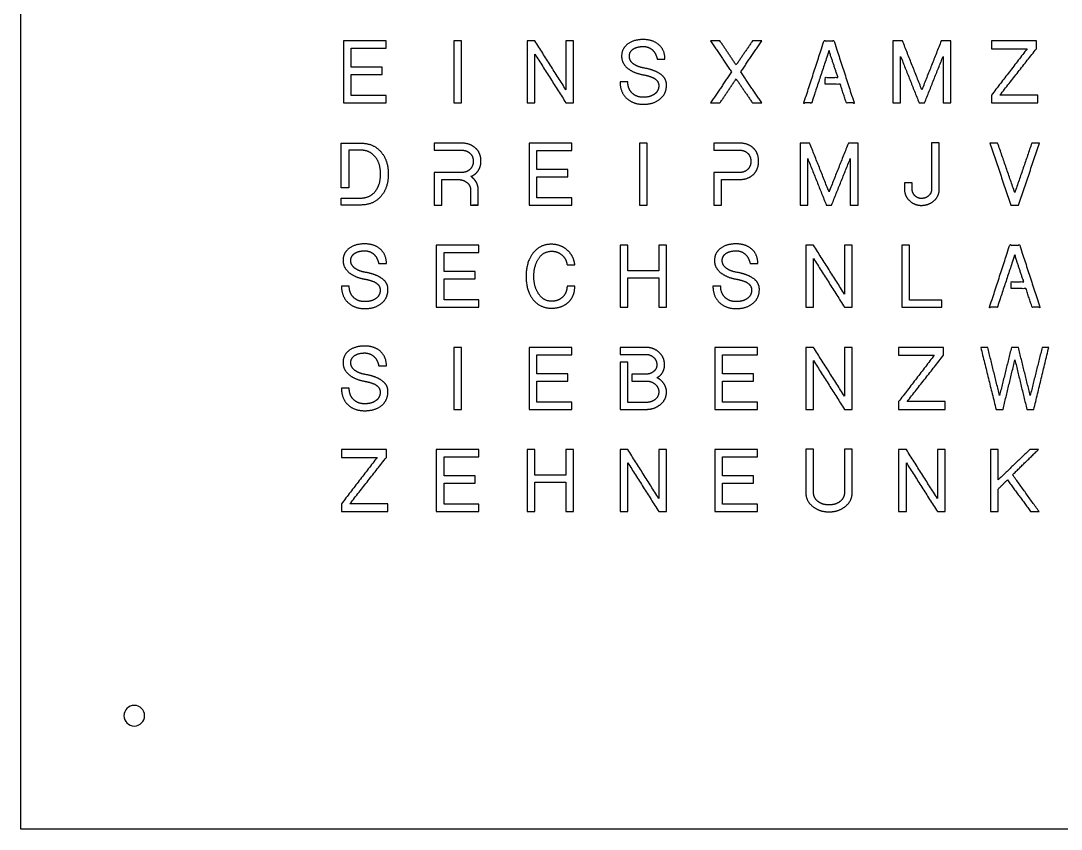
# Model space of a CAD drawing. Header units: millimetres. Extents: x -301 to 283, y -403 to 67.
# Drawn here: x -300.6 to 1.9, y -403 to -168 of the extents above; entities that cross this region are included whole.
import ezdxf

# ---------------------------------------------------------------- set-up
doc = ezdxf.new("R2010")
doc.units = ezdxf.units.MM
doc.layers.add('Kontur', color=12, linetype='Continuous', true_color=0xc80000)
doc.layers.add('text', color=5, linetype='Continuous', true_color=0x0000ff)

msp = doc.modelspace()

# ---------------------------------------------------------------- linework, layer by layer
at = {"layer": 'Kontur'}
msp.add_lwpolyline([(-300.59, 67.02), (169.41, 67.02), (169.41, -402.98), (-300.59, -402.98)], close=True, dxfattribs=at)
at = {"layer": 'text'}
for points in [[(-172.64, -203.53), (-180.4, -203.53), (-180.4, -205.57), (-178.15, -205.57), (-172.64, -205.57)], [(-172.64, -212.08), (-178.15, -212.08), (-180.4, -212.08), (-180.4, -221.53), (-178.15, -221.53), (-178.15, -214.12), (-173.53, -214.12)], [(-169.83, -217.03), (-169.83, -221.53), (-167.58, -221.53), (-167.58, -217.03)], [(-167.58, -221.53), (-169.26, -221.53)]]:
    msp.add_lwpolyline(points, dxfattribs=at)
at = {"layer": 'text', "extrusion": (0, 0, -1)}
msp.add_circle((267.59, -369.98), 3, dxfattribs=at)
at = {"layer": 'text'}
for points, degree in [([(-194.4, -173.83), (-206.77, -173.83)], 1), ([(-206.77, -173.83), (-206.77, -191.83)], 1), ([(-194.4, -175.96), (-194.4, -173.83)], 1), ([(-172.46, -173.83), (-174.71, -173.83)], 1), ([(-174.71, -173.83), (-174.71, -191.83)], 1), ([(-172.46, -191.83), (-172.46, -173.83)], 1), ([(-151.09, -173.83), (-153.34, -173.83)], 1), ([(-153.34, -173.83), (-153.34, -191.83)], 1), ([(-142.09, -188.01), (-151.09, -173.83)], 1), ([(-139.84, -173.83), (-142.09, -173.83)], 1), ([(-142.09, -173.83), (-142.09, -188.01)], 1), ([(-139.84, -191.83), (-139.84, -173.83)], 1), ([(-97.29, -173.83), (-100.02, -173.83)], 1), ([(-100.02, -173.83), (-93.95, -182.83)], 1), ([(-92.59, -180.81), (-97.29, -173.83)], 1), ([(-87.85, -173.83), (-92.59, -180.81)], 1), ([(-91.25, -182.83), (-85.16, -173.83)], 1), ([(-85.16, -173.83), (-87.85, -173.83)], 1), ([(-44.21, -173.83), (-47.02, -173.83)], 1), ([(-47.02, -173.83), (-47.02, -191.83)], 1), ([(-38.59, -188.01), (-44.21, -173.83)], 1), ([(-32.96, -173.83), (-38.59, -188.01)], 1), ([(-30.15, -173.83), (-32.96, -173.83)], 1), ([(-30.15, -191.83), (-30.15, -173.83)], 1), ([(-5.28, -173.83), (-18.34, -173.83)], 1), ([(-18.34, -173.83), (-18.34, -176.08)], 1), ([(-5.28, -176.08), (-5.28, -173.83)], 1), ([(-204.52, -181.46), (-204.52, -175.96)], 1), ([(-204.52, -175.96), (-194.4, -175.96)], 1), ([(-151.09, -191.83), (-151.09, -177.67)], 1), ([(-151.09, -177.67), (-142.09, -191.83)], 1), ([(-116.92, -176.45), (-115.83, -177.48), (-115.53, -179.17)], 2), ([(-44.77, -191.83), (-44.77, -178.33)], 1), ([(-44.77, -178.33), (-39.39, -191.83)], 1), ([(-37.82, -191.83), (-32.4, -178.33)], 1), ([(-32.4, -178.33), (-32.4, -191.83)], 1), ([(-18.34, -176.08), (-7.97, -176.08)], 1), ([(-7.97, -176.08), (-18.34, -189.58)], 1), ([(-15.88, -189.58), (-5.28, -176.08)], 1), ([(-195.52, -181.46), (-204.52, -181.46)], 1), ([(-195.52, -183.6), (-195.52, -181.46)], 1), ([(-115.53, -179.17), (-113.28, -179.17)], 1), ([(-204.52, -189.69), (-204.52, -183.6)], 1), ([(-204.52, -183.6), (-195.52, -183.6)], 1), ([(-93.95, -182.83), (-100.02, -191.83)], 1), ([(-85.16, -191.83), (-91.25, -182.83)], 1), ([(-124.09, -185.71), (-126.34, -185.71)], 1), ([(-122.84, -188.97), (-124.09, -187.76), (-124.09, -185.71)], 2), ([(-97.29, -191.83), (-92.59, -184.87)], 1), ([(-92.59, -184.87), (-87.85, -191.83)], 1), ([(-194.4, -189.69), (-204.52, -189.69)], 1), ([(-194.4, -191.83), (-194.4, -189.69)], 1), ([(-18.34, -189.58), (-18.34, -191.83)], 1), ([(-4.84, -189.58), (-15.88, -189.58)], 1), ([(-4.84, -191.83), (-4.84, -189.58)], 1), ([(-206.77, -191.83), (-194.4, -191.83)], 1), ([(-174.71, -191.83), (-172.46, -191.83)], 1), ([(-153.34, -191.83), (-151.09, -191.83)], 1), ([(-142.09, -191.83), (-139.84, -191.83)], 1), ([(-100.02, -191.83), (-97.29, -191.83)], 1), ([(-87.85, -191.83), (-85.16, -191.83)], 1), ([(-47.02, -191.83), (-44.77, -191.83)], 1), ([(-39.39, -191.83), (-37.82, -191.83)], 1), ([(-32.4, -191.83), (-30.15, -191.83)], 1), ([(-18.34, -191.83), (-4.84, -191.83)], 1), ([(-207.44, -216.53), (-207.44, -203.53)], 1), ([(-207.44, -203.53), (-201.82, -203.53)], 1), ([(-201.82, -205.57), (-205.19, -205.57)], 1), ([(-205.19, -205.57), (-205.19, -216.53)], 1), ([(-201.82, -203.53), (-198.14, -203.53), (-195.95, -205.98)], 2), ([(-168.38, -204.98), (-169.97, -203.53), (-172.64, -203.53)], 2), ([(-172.64, -205.57), (-171.01, -205.57), (-170, -206.46)], 2), ([(-166.78, -208.8), (-166.78, -206.4), (-168.38, -204.98)], 2), ([(-140.4, -203.53), (-152.77, -203.53)], 1), ([(-152.77, -203.53), (-152.77, -221.53)], 1), ([(-150.52, -211.16), (-150.52, -205.66)], 1), ([(-150.52, -205.66), (-140.4, -205.66)], 1), ([(-140.4, -205.66), (-140.4, -203.53)], 1), ([(-118.46, -203.53), (-120.71, -203.53)], 1), ([(-120.71, -203.53), (-120.71, -221.53)], 1), ([(-118.46, -221.53), (-118.46, -203.53)], 1), ([(-91.71, -203.53), (-99.11, -203.53)], 1), ([(-99.11, -203.53), (-99.11, -205.57)], 1), ([(-99.11, -205.57), (-96.86, -205.57)], 1), ([(-96.86, -205.57), (-91.71, -205.57)], 1), ([(-87.6, -204.98), (-89.14, -203.53), (-91.71, -203.53)], 2), ([(-91.71, -205.57), (-90.17, -205.57), (-89.23, -206.46)], 2), ([(-86.06, -208.8), (-86.06, -206.4), (-87.6, -204.98)], 2), ([(-71.21, -203.53), (-74.02, -203.53)], 1), ([(-74.02, -203.53), (-74.02, -221.53)], 1), ([(-65.59, -217.71), (-71.21, -203.53)], 1), ([(-59.96, -203.53), (-65.59, -217.71)], 1), ([(-57.15, -203.53), (-59.96, -203.53)], 1), ([(-57.15, -221.53), (-57.15, -203.53)], 1), ([(-33.52, -203.42), (-35.77, -203.42)], 1), ([(-35.77, -203.42), (-35.77, -216.92)], 1), ([(-33.52, -216.92), (-33.52, -203.42)], 1), ([(-18.8, -203.53), (-12.73, -221.53)], 1), ([(-16.55, -203.53), (-18.8, -203.53)], 1), ([(-11.57, -217.91), (-16.55, -203.53)], 1), ([(-6.63, -203.53), (-11.57, -217.91)], 1), ([(-10.48, -221.53), (-4.38, -203.53)], 1), ([(-4.38, -203.53), (-6.63, -203.53)], 1), ([(-170, -206.46), (-169.03, -207.35), (-169.03, -208.8)], 2), ([(-89.23, -206.46), (-88.31, -207.35), (-88.31, -208.8)], 2), ([(-71.77, -221.53), (-71.77, -208.03)], 1), ([(-71.77, -208.03), (-66.39, -221.53)], 1), ([(-64.82, -221.53), (-59.4, -208.03)], 1), ([(-59.4, -208.03), (-59.4, -221.53)], 1), ([(-170, -211.19), (-171.01, -212.08), (-172.64, -212.08)], 2), ([(-169.03, -208.8), (-169.03, -210.28), (-170, -211.19)], 2), ([(-169.71, -213.21), (-168.38, -212.7), (-167.55, -211.49)], 2), ([(-167.55, -211.49), (-166.78, -210.28), (-166.78, -208.8)], 2), ([(-141.52, -211.16), (-150.52, -211.16)], 1), ([(-141.52, -213.3), (-141.52, -211.16)], 1), ([(-89.23, -211.19), (-90.17, -212.08), (-91.71, -212.08)], 2), ([(-88.31, -208.8), (-88.31, -210.28), (-89.23, -211.19)], 2), ([(-173.53, -214.12), (-172.05, -214.12), (-170.98, -214.89)], 2), ([(-168.17, -214.86), (-168.73, -213.89), (-169.71, -213.21)], 2), ([(-150.52, -219.39), (-150.52, -213.3)], 1), ([(-150.52, -213.3), (-141.52, -213.3)], 1), ([(-96.86, -212.08), (-99.11, -212.08)], 1), ([(-99.11, -212.08), (-99.11, -221.53)], 1), ([(-91.71, -212.08), (-96.86, -212.08)], 1), ([(-96.86, -221.53), (-96.86, -214.12)], 1), ([(-96.86, -214.12), (-91.71, -214.12)], 1), ([(-205.19, -216.53), (-207.44, -216.53)], 1), ([(-201.82, -219.51), (-199.18, -219.51), (-197.58, -217.62)], 2), ([(-170.98, -214.89), (-169.83, -215.72), (-169.83, -217.03)], 2), ([(-167.58, -217.03), (-167.58, -215.9), (-168.17, -214.86)], 2), ([(-41.4, -215.12), (-43.65, -215.12)], 1), ([(-43.65, -215.12), (-43.65, -216.92)], 1), ([(-41.4, -216.92), (-41.4, -215.12)], 1), ([(-40.6, -218.82), (-41.4, -218.05), (-41.4, -216.92)], 2), ([(-207.44, -221.53), (-207.44, -219.51)], 1), ([(-207.44, -219.51), (-205.19, -219.51)], 1), ([(-205.19, -219.51), (-201.82, -219.51)], 1), ([(-195.95, -219.07), (-198.14, -221.53), (-201.82, -221.53)], 2), ([(-140.4, -219.39), (-150.52, -219.39)], 1), ([(-140.4, -221.53), (-140.4, -219.39)], 1), ([(-201.82, -221.53), (-207.44, -221.53)], 1), ([(-152.77, -221.53), (-140.4, -221.53)], 1), ([(-120.71, -221.53), (-118.46, -221.53)], 1), ([(-99.11, -221.53), (-96.86, -221.53)], 1), ([(-74.02, -221.53), (-71.77, -221.53)], 1), ([(-66.39, -221.53), (-64.82, -221.53)], 1), ([(-59.4, -221.53), (-57.15, -221.53)], 1), ([(-12.73, -221.53), (-10.48, -221.53)], 1), ([(-197.92, -235.85), (-196.83, -236.88), (-196.53, -238.57)], 2), ([(-167.4, -233.23), (-179.77, -233.23)], 1), ([(-179.77, -233.23), (-179.77, -251.23)], 1), ([(-177.52, -240.86), (-177.52, -235.36)], 1), ([(-177.52, -235.36), (-167.4, -235.36)], 1), ([(-167.4, -235.36), (-167.4, -233.23)], 1), ([(-124.09, -233.23), (-126.34, -233.23)], 1), ([(-126.34, -233.23), (-126.34, -251.23)], 1), ([(-124.09, -240.66), (-124.09, -233.23)], 1), ([(-112.84, -233.23), (-115.09, -233.23)], 1), ([(-115.09, -233.23), (-115.09, -240.66)], 1), ([(-112.84, -251.23), (-112.84, -233.23)], 1), ([(-89.92, -235.85), (-88.83, -236.88), (-88.53, -238.57)], 2), ([(-70.09, -233.23), (-72.34, -233.23)], 1), ([(-72.34, -233.23), (-72.34, -251.23)], 1), ([(-61.09, -247.41), (-70.09, -233.23)], 1), ([(-58.84, -233.23), (-61.09, -233.23)], 1), ([(-61.09, -233.23), (-61.09, -247.41)], 1), ([(-58.84, -251.23), (-58.84, -233.23)], 1), ([(-42.18, -233.23), (-44.43, -233.23)], 1), ([(-44.43, -233.23), (-44.43, -251.23)], 1), ([(-42.18, -249.21), (-42.18, -233.23)], 1), ([(-196.53, -238.57), (-194.28, -238.57)], 1), ([(-141.76, -238.93), (-139.51, -238.93)], 1), ([(-88.53, -238.57), (-86.28, -238.57)], 1), ([(-70.09, -251.23), (-70.09, -237.07)], 1), ([(-70.09, -237.07), (-61.09, -251.23)], 1), ([(-168.52, -240.86), (-177.52, -240.86)], 1), ([(-168.52, -243), (-168.52, -240.86)], 1), ([(-115.09, -240.66), (-124.09, -240.66)], 1), ([(-177.52, -249.09), (-177.52, -243)], 1), ([(-177.52, -243), (-168.52, -243)], 1), ([(-124.09, -251.23), (-124.09, -242.67)], 1), ([(-124.09, -242.67), (-115.09, -242.67)], 1), ([(-115.09, -242.67), (-115.09, -251.23)], 1), ([(-205.09, -245.11), (-207.34, -245.11)], 1), ([(-203.84, -248.37), (-205.09, -247.16), (-205.09, -245.11)], 2), ([(-139.51, -245.14), (-141.76, -245.14)], 1), ([(-97.09, -245.11), (-99.34, -245.11)], 1), ([(-95.84, -248.37), (-97.09, -247.16), (-97.09, -245.11)], 2), ([(-167.4, -249.09), (-177.52, -249.09)], 1), ([(-167.4, -251.23), (-167.4, -249.09)], 1), ([(-32.74, -249.21), (-42.18, -249.21)], 1), ([(-32.74, -251.23), (-32.74, -249.21)], 1), ([(-179.77, -251.23), (-167.4, -251.23)], 1), ([(-126.34, -251.23), (-124.09, -251.23)], 1), ([(-115.09, -251.23), (-112.84, -251.23)], 1), ([(-72.34, -251.23), (-70.09, -251.23)], 1), ([(-61.09, -251.23), (-58.84, -251.23)], 1), ([(-44.43, -251.23), (-32.74, -251.23)], 1), ([(-172.46, -262.93), (-174.71, -262.93)], 1), ([(-174.71, -262.93), (-174.71, -280.93)], 1), ([(-172.46, -280.93), (-172.46, -262.93)], 1), ([(-140.4, -262.93), (-152.77, -262.93)], 1), ([(-152.77, -262.93), (-152.77, -280.93)], 1), ([(-140.4, -265.06), (-140.4, -262.93)], 1), ([(-118.7, -262.93), (-126.34, -262.93)], 1), ([(-126.34, -262.93), (-126.34, -264.97)], 1), ([(-114.97, -264.38), (-116.54, -262.93), (-118.7, -262.93)], 2), ([(-86.4, -262.93), (-98.77, -262.93)], 1), ([(-98.77, -262.93), (-98.77, -280.93)], 1), ([(-86.4, -265.06), (-86.4, -262.93)], 1), ([(-70.09, -262.93), (-72.34, -262.93)], 1), ([(-72.34, -262.93), (-72.34, -280.93)], 1), ([(-61.09, -277.11), (-70.09, -262.93)], 1), ([(-58.84, -262.93), (-61.09, -262.93)], 1), ([(-61.09, -262.93), (-61.09, -277.11)], 1), ([(-58.84, -280.93), (-58.84, -262.93)], 1), ([(-32.28, -262.93), (-45.34, -262.93)], 1), ([(-45.34, -262.93), (-45.34, -265.18)], 1), ([(-32.28, -265.18), (-32.28, -262.93)], 1), ([(-21.47, -262.93), (-17.01, -280.93)], 1), ([(-19.44, -262.93), (-21.47, -262.93)], 1), ([(-16, -276.87), (-19.44, -262.93)], 1), ([(-12.55, -262.93), (-16, -276.87)], 1), ([(-10.52, -262.93), (-12.55, -262.93)], 1), ([(-7.08, -276.87), (-10.52, -262.93)], 1), ([(-3.61, -262.93), (-7.08, -276.87)], 1), ([(-6.04, -280.93), (-1.69, -262.93)], 1), ([(-1.69, -262.93), (-3.61, -262.93)], 1), ([(-197.92, -265.55), (-196.83, -266.58), (-196.53, -268.27)], 2), ([(-150.52, -270.56), (-150.52, -265.06)], 1), ([(-150.52, -265.06), (-140.4, -265.06)], 1), ([(-126.34, -264.97), (-118.7, -264.97)], 1), ([(-113.4, -267.99), (-113.4, -265.86), (-114.97, -264.38)], 2), ([(-96.52, -270.56), (-96.52, -265.06)], 1), ([(-96.52, -265.06), (-86.4, -265.06)], 1), ([(-45.34, -265.18), (-34.97, -265.18)], 1), ([(-34.97, -265.18), (-45.34, -278.68)], 1), ([(-42.88, -278.68), (-32.28, -265.18)], 1), ([(-196.53, -268.27), (-194.28, -268.27)], 1), ([(-124.09, -267.17), (-126.34, -267.17)], 1), ([(-126.34, -267.17), (-126.34, -280.93)], 1), ([(-124.09, -270.68), (-124.09, -267.17)], 1), ([(-115.65, -267.99), (-115.65, -269.14), (-116.57, -269.91)], 2), ([(-113.99, -270.21), (-113.4, -269.2), (-113.4, -267.99)], 2), ([(-70.09, -280.93), (-70.09, -266.77)], 1), ([(-70.09, -266.77), (-61.09, -280.93)], 1), ([(-14.98, -280.93), (-11.54, -266.54)], 1), ([(-11.54, -266.54), (-8.07, -280.93)], 1), ([(-141.52, -270.56), (-150.52, -270.56)], 1), ([(-141.52, -272.7), (-141.52, -270.56)], 1), ([(-124.09, -278.91), (-124.09, -270.68)], 1), ([(-118.7, -270.68), (-122.89, -270.68)], 1), ([(-122.89, -270.68), (-122.89, -272.7)], 1), ([(-116.57, -269.91), (-117.46, -270.68), (-118.7, -270.68)], 2), ([(-115.65, -271.72), (-114.61, -271.22), (-113.99, -270.21)], 2), ([(-113.64, -273.41), (-114.38, -272.31), (-115.65, -271.72)], 2), ([(-87.52, -270.56), (-96.52, -270.56)], 1), ([(-87.52, -272.7), (-87.52, -270.56)], 1), ([(-205.09, -274.81), (-207.34, -274.81)], 1), ([(-203.84, -278.07), (-205.09, -276.86), (-205.09, -274.81)], 2), ([(-150.52, -278.79), (-150.52, -272.7)], 1), ([(-150.52, -272.7), (-141.52, -272.7)], 1), ([(-122.89, -272.7), (-118.7, -272.7)], 1), ([(-118.7, -272.7), (-117.25, -272.7), (-116.18, -273.58)], 2), ([(-116.18, -273.58), (-115.09, -274.5), (-115.09, -275.86)], 2), ([(-112.84, -275.86), (-112.84, -274.53), (-113.64, -273.41)], 2), ([(-96.52, -278.79), (-96.52, -272.7)], 1), ([(-96.52, -272.7), (-87.52, -272.7)], 1), ([(-116.18, -278.08), (-117.25, -278.91), (-118.7, -278.91)], 2), ([(-115.09, -275.86), (-115.09, -277.2), (-116.18, -278.08)], 2), ([(-114.61, -279.51), (-112.84, -278.05), (-112.84, -275.86)], 2), ([(-174.71, -280.93), (-172.46, -280.93)], 1), ([(-152.77, -280.93), (-140.4, -280.93)], 1), ([(-140.4, -278.79), (-150.52, -278.79)], 1), ([(-140.4, -280.93), (-140.4, -278.79)], 1), ([(-126.34, -280.93), (-118.7, -280.93)], 1), ([(-118.7, -278.91), (-124.09, -278.91)], 1), ([(-118.7, -280.93), (-116.33, -280.93), (-114.61, -279.51)], 2), ([(-98.77, -280.93), (-86.4, -280.93)], 1), ([(-86.4, -278.79), (-96.52, -278.79)], 1), ([(-86.4, -280.93), (-86.4, -278.79)], 1), ([(-72.34, -280.93), (-70.09, -280.93)], 1), ([(-61.09, -280.93), (-58.84, -280.93)], 1), ([(-45.34, -278.68), (-45.34, -280.93)], 1), ([(-45.34, -280.93), (-31.84, -280.93)], 1), ([(-31.84, -278.68), (-42.88, -278.68)], 1), ([(-31.84, -280.93), (-31.84, -278.68)], 1), ([(-17.01, -280.93), (-14.98, -280.93)], 1), ([(-8.07, -280.93), (-6.04, -280.93)], 1), ([(-194.28, -292.63), (-207.34, -292.63)], 1), ([(-207.34, -292.63), (-207.34, -294.88)], 1), ([(-194.28, -294.88), (-194.28, -292.63)], 1), ([(-167.4, -292.63), (-179.77, -292.63)], 1), ([(-179.77, -292.63), (-179.77, -310.63)], 1), ([(-167.4, -294.76), (-167.4, -292.63)], 1), ([(-151.09, -292.63), (-153.34, -292.63)], 1), ([(-153.34, -292.63), (-153.34, -310.63)], 1), ([(-151.09, -300.06), (-151.09, -292.63)], 1), ([(-139.84, -292.63), (-142.09, -292.63)], 1), ([(-142.09, -292.63), (-142.09, -300.06)], 1), ([(-139.84, -310.63), (-139.84, -292.63)], 1), ([(-124.09, -292.63), (-126.34, -292.63)], 1), ([(-126.34, -292.63), (-126.34, -310.63)], 1), ([(-115.09, -306.81), (-124.09, -292.63)], 1), ([(-112.84, -292.63), (-115.09, -292.63)], 1), ([(-115.09, -292.63), (-115.09, -306.81)], 1), ([(-112.84, -310.63), (-112.84, -292.63)], 1), ([(-86.4, -292.63), (-98.77, -292.63)], 1), ([(-98.77, -292.63), (-98.77, -310.63)], 1), ([(-86.4, -294.76), (-86.4, -292.63)], 1), ([(-70.09, -292.52), (-72.34, -292.52)], 1), ([(-72.34, -292.52), (-72.34, -305.13)], 1), ([(-70.09, -305.13), (-70.09, -292.52)], 1), ([(-58.84, -292.52), (-61.09, -292.52)], 1), ([(-61.09, -292.52), (-61.09, -305.13)], 1), ([(-58.84, -305.13), (-58.84, -292.52)], 1), ([(-43.09, -292.63), (-45.34, -292.63)], 1), ([(-45.34, -292.63), (-45.34, -310.63)], 1), ([(-34.09, -306.81), (-43.09, -292.63)], 1), ([(-31.84, -292.63), (-34.09, -292.63)], 1), ([(-34.09, -292.63), (-34.09, -306.81)], 1), ([(-31.84, -310.63), (-31.84, -292.63)], 1), ([(-16.41, -292.63), (-18.66, -292.63)], 1), ([(-18.66, -292.63), (-18.66, -310.63)], 1), ([(-7.21, -292.63), (-16.41, -301.42)], 1), ([(-16.41, -301.42), (-16.41, -292.63)], 1), ([(-12.21, -299.94), (-4.72, -292.63)], 1), ([(-4.72, -292.63), (-7.21, -292.63)], 1), ([(-207.34, -294.88), (-196.97, -294.88)], 1), ([(-196.97, -294.88), (-207.34, -308.38)], 1), ([(-204.88, -308.38), (-194.28, -294.88)], 1), ([(-177.52, -300.26), (-177.52, -294.76)], 1), ([(-177.52, -294.76), (-167.4, -294.76)], 1), ([(-96.52, -300.26), (-96.52, -294.76)], 1), ([(-96.52, -294.76), (-86.4, -294.76)], 1), ([(-124.09, -310.63), (-124.09, -296.47)], 1), ([(-124.09, -296.47), (-115.09, -310.63)], 1), ([(-43.09, -310.63), (-43.09, -296.47)], 1), ([(-43.09, -296.47), (-34.09, -310.63)], 1), ([(-168.52, -300.26), (-177.52, -300.26)], 1), ([(-177.52, -308.49), (-177.52, -302.4)], 1), ([(-177.52, -302.4), (-168.52, -302.4)], 1), ([(-168.52, -302.4), (-168.52, -300.26)], 1), ([(-142.09, -300.06), (-151.09, -300.06)], 1), ([(-151.09, -310.63), (-151.09, -302.07)], 1), ([(-151.09, -302.07), (-142.09, -302.07)], 1), ([(-142.09, -302.07), (-142.09, -310.63)], 1), ([(-87.52, -300.26), (-96.52, -300.26)], 1), ([(-96.52, -308.49), (-96.52, -302.4)], 1), ([(-96.52, -302.4), (-87.52, -302.4)], 1), ([(-87.52, -302.4), (-87.52, -300.26)], 1), ([(-16.41, -304.11), (-13.72, -301.42)], 1), ([(-13.72, -301.42), (-6.97, -310.63)], 1), ([(-4.51, -310.63), (-12.21, -299.94)], 1), ([(-16.41, -310.63), (-16.41, -304.11)], 1), ([(-207.34, -308.38), (-207.34, -310.63)], 1), ([(-193.84, -308.38), (-204.88, -308.38)], 1), ([(-193.84, -310.63), (-193.84, -308.38)], 1), ([(-167.4, -308.49), (-177.52, -308.49)], 1), ([(-167.4, -310.63), (-167.4, -308.49)], 1), ([(-86.4, -308.49), (-96.52, -308.49)], 1), ([(-86.4, -310.63), (-86.4, -308.49)], 1), ([(-207.34, -310.63), (-193.84, -310.63)], 1), ([(-179.77, -310.63), (-167.4, -310.63)], 1), ([(-153.34, -310.63), (-151.09, -310.63)], 1), ([(-142.09, -310.63), (-139.84, -310.63)], 1), ([(-126.34, -310.63), (-124.09, -310.63)], 1), ([(-115.09, -310.63), (-112.84, -310.63)], 1), ([(-98.77, -310.63), (-86.4, -310.63)], 1), ([(-45.34, -310.63), (-43.09, -310.63)], 1), ([(-34.09, -310.63), (-31.84, -310.63)], 1), ([(-18.66, -310.63), (-16.41, -310.63)], 1), ([(-6.97, -310.63), (-4.51, -310.63)], 1)]:
    msp.add_open_spline(points, degree=degree, dxfattribs=at)
for points, degree, knots in [([(-113.28, -179.17), (-113.28, -176.56), (-115, -175), (-116.71, -173.43), (-119.59, -173.43), (-122.46, -173.43), (-124.18, -174.76), (-125.89, -176.09), (-125.89, -178.28), (-125.89, -180.44), (-123.94, -181.92), (-122.22, -183.2), (-119.59, -183.67), (-117.6, -184.03), (-116.54, -184.62), (-115.09, -185.45), (-115.09, -186.84), (-115.09, -188.38), (-116.33, -189.29), (-117.54, -190.21), (-119.59, -190.21), (-121.63, -190.21), (-122.84, -188.97)], 2, [-25, -25, -25, -24, -24, -23, -23, -22, -22, -21, -21, -20, -20, -19, -19, -18, -18, -17, -17, -16, -16, -15, -15, -14, -14, -14]), ([(-122.37, -180.56), (-123.64, -179.64), (-123.64, -178.28), (-123.64, -176.98), (-122.55, -176.21), (-121.42, -175.44), (-119.59, -175.44), (-118.05, -175.44), (-116.92, -176.45)], 2, [-31, -31, -31, -30, -30, -29, -29, -28, -28, -27, -27, -27]), ([(-66.66, -186.44), (-62.33, -186.44), (-60.52, -191.83), (-58.27, -191.83), (-64.14, -173.83), (-67.04, -173.83), (-72.9, -191.83), (-70.65, -191.83), (-65.59, -176.64), (-62.98, -184.42), (-66.66, -184.42), (-66.66, -186.44)], 1, [0, 0, 4.334793, 10.017539, 12.267539, 31.197969, 34.099285, 53.029715, 55.279715, 71.288842, 79.499327, 83.182804, 85.195962, 85.195962]), ([(-126.34, -185.71), (-126.34, -188.67), (-124.5, -190.45), (-122.64, -192.23), (-119.59, -192.23), (-116.54, -192.23), (-114.67, -190.69), (-112.84, -189.18), (-112.84, -186.63), (-112.84, -184.5), (-115, -183.2), (-116.66, -182.16), (-119.59, -181.66), (-121.3, -181.36), (-122.37, -180.56)], 2, [-38, -38, -38, -37, -37, -36, -36, -35, -35, -34, -34, -33, -33, -32, -32, -31, -31, -31]), ([(-197.58, -217.62), (-195.98, -215.69), (-195.98, -212.53), (-195.98, -209.36), (-197.58, -207.46), (-199.18, -205.57), (-201.82, -205.57)], 2, [11.871711, 11.871711, 11.871711, 12.871711, 12.871711, 13.871711, 13.871711, 14.871711, 14.871711, 14.871711]), ([(-195.95, -205.98), (-193.73, -208.44), (-193.73, -212.53), (-193.73, -216.61), (-195.95, -219.07)], 2, [2.5625, 2.5625, 2.5625, 3.5625, 3.5625, 4.5625, 4.5625, 4.5625]), ([(-91.71, -214.12), (-89.14, -214.12), (-87.6, -212.67), (-86.06, -211.22), (-86.06, -208.8)], 2, [8.985197, 8.985197, 8.985197, 9.985197, 9.985197, 10.985197, 10.985197, 10.985197]), ([(-43.65, -216.92), (-43.65, -218.91), (-42.17, -220.27), (-40.72, -221.63), (-38.71, -221.63), (-36.6, -221.63), (-35.09, -220.3), (-33.52, -218.94), (-33.52, -216.92)], 2, [-18, -18, -18, -17, -17, -16, -16, -15, -15, -14, -14, -14]), ([(-35.77, -216.92), (-35.77, -218.08), (-36.66, -218.85), (-37.52, -219.62), (-38.71, -219.62), (-39.83, -219.62), (-40.6, -218.82)], 2, [-11, -11, -11, -10, -10, -9, -9, -8, -8, -8]), ([(-194.28, -238.57), (-194.28, -235.96), (-196, -234.4), (-197.71, -232.83), (-200.59, -232.83), (-203.46, -232.83), (-205.18, -234.16), (-206.89, -235.49), (-206.89, -237.68), (-206.89, -239.84), (-204.94, -241.32), (-203.22, -242.6), (-200.59, -243.07), (-198.6, -243.43), (-197.54, -244.02), (-196.09, -244.85), (-196.09, -246.24), (-196.09, -247.78), (-197.33, -248.69), (-198.54, -249.61), (-200.59, -249.61), (-202.63, -249.61), (-203.84, -248.37)], 2, [-25, -25, -25, -24, -24, -23, -23, -22, -22, -21, -21, -20, -20, -19, -19, -18, -18, -17, -17, -16, -16, -15, -15, -14, -14, -14]), ([(-86.28, -238.57), (-86.28, -235.96), (-88, -234.4), (-89.71, -232.83), (-92.59, -232.83), (-95.46, -232.83), (-97.18, -234.16), (-98.89, -235.49), (-98.89, -237.68), (-98.89, -239.84), (-96.94, -241.32), (-95.22, -242.6), (-92.59, -243.07), (-90.6, -243.43), (-89.54, -244.02), (-88.09, -244.85), (-88.09, -246.24), (-88.09, -247.78), (-89.33, -248.69), (-90.54, -249.61), (-92.59, -249.61), (-94.63, -249.61), (-95.84, -248.37)], 2, [-25, -25, -25, -24, -24, -23, -23, -22, -22, -21, -21, -20, -20, -19, -19, -18, -18, -17, -17, -16, -16, -15, -15, -14, -14, -14]), ([(-12.66, -245.84), (-8.33, -245.84), (-6.52, -251.23), (-4.27, -251.23), (-10.14, -233.23), (-13.04, -233.23), (-18.9, -251.23), (-16.65, -251.23), (-11.59, -236.04), (-8.98, -243.82), (-12.66, -243.82), (-12.66, -245.84)], 1, [0, 0, 4.334793, 10.017539, 12.267539, 31.197969, 34.099285, 53.029715, 55.279715, 71.288842, 79.499327, 83.182804, 85.195962, 85.195962]), ([(-203.37, -239.96), (-204.64, -239.04), (-204.64, -237.68), (-204.64, -236.38), (-203.55, -235.61), (-202.42, -234.84), (-200.59, -234.84), (-199.05, -234.84), (-197.92, -235.85)], 2, [-31, -31, -31, -30, -30, -29, -29, -28, -28, -27, -27, -27]), ([(-139.51, -238.93), (-139.75, -236.35), (-141.7, -234.63), (-143.63, -232.94), (-146.26, -232.94), (-149.61, -232.94), (-151.65, -235.49), (-153.66, -238.07), (-153.66, -242.3)], 2, [-8, -8, -8, -7, -7, -6, -6, -5, -5, -4, -4, -4]), ([(-141.76, -245.14), (-141.82, -247.13), (-143.06, -248.31), (-144.28, -249.49), (-146.26, -249.49), (-148.66, -249.49), (-150.11, -247.24), (-151.41, -245.2), (-151.41, -242.3), (-151.41, -239.34), (-150.14, -237.27), (-148.69, -234.96), (-146.26, -234.96), (-144.51, -234.96), (-143.21, -236.08), (-141.91, -237.24), (-141.76, -238.93)], 2, [-17, -17, -17, -16, -16, -15, -15, -14, -14, -13, -13, -12, -12, -11, -11, -10, -10, -9, -9, -9]), ([(-95.37, -239.96), (-96.64, -239.04), (-96.64, -237.68), (-96.64, -236.38), (-95.55, -235.61), (-94.42, -234.84), (-92.59, -234.84), (-91.05, -234.84), (-89.92, -235.85)], 2, [-31, -31, -31, -30, -30, -29, -29, -28, -28, -27, -27, -27]), ([(-207.34, -245.11), (-207.34, -248.07), (-205.5, -249.85), (-203.64, -251.63), (-200.59, -251.63), (-197.54, -251.63), (-195.67, -250.09), (-193.84, -248.58), (-193.84, -246.03), (-193.84, -243.9), (-196, -242.6), (-197.66, -241.56), (-200.59, -241.06), (-202.3, -240.76), (-203.37, -239.96)], 2, [-38, -38, -38, -37, -37, -36, -36, -35, -35, -34, -34, -33, -33, -32, -32, -31, -31, -31]), ([(-99.34, -245.11), (-99.34, -248.07), (-97.5, -249.85), (-95.64, -251.63), (-92.59, -251.63), (-89.54, -251.63), (-87.67, -250.09), (-85.84, -248.58), (-85.84, -246.03), (-85.84, -243.9), (-88, -242.6), (-89.66, -241.56), (-92.59, -241.06), (-94.3, -240.76), (-95.37, -239.96)], 2, [-38, -38, -38, -37, -37, -36, -36, -35, -35, -34, -34, -33, -33, -32, -32, -31, -31, -31]), ([(-153.66, -242.3), (-153.66, -246.47), (-151.65, -248.99), (-149.61, -251.51), (-146.26, -251.51), (-143.21, -251.51), (-141.35, -249.76), (-139.51, -248.04), (-139.51, -245.14)], 2, [-22, -22, -22, -21, -21, -20, -20, -19, -19, -18, -18, -18]), ([(-194.28, -268.27), (-194.28, -265.66), (-196, -264.1), (-197.71, -262.53), (-200.59, -262.53), (-203.46, -262.53), (-205.18, -263.86), (-206.89, -265.19), (-206.89, -267.38), (-206.89, -269.54), (-204.94, -271.02), (-203.22, -272.3), (-200.59, -272.77), (-198.6, -273.13), (-197.54, -273.72), (-196.09, -274.55), (-196.09, -275.94), (-196.09, -277.48), (-197.33, -278.39), (-198.54, -279.31), (-200.59, -279.31), (-202.63, -279.31), (-203.84, -278.07)], 2, [-25, -25, -25, -24, -24, -23, -23, -22, -22, -21, -21, -20, -20, -19, -19, -18, -18, -17, -17, -16, -16, -15, -15, -14, -14, -14]), ([(-203.37, -269.66), (-204.64, -268.74), (-204.64, -267.38), (-204.64, -266.08), (-203.55, -265.31), (-202.42, -264.54), (-200.59, -264.54), (-199.05, -264.54), (-197.92, -265.55)], 2, [-31, -31, -31, -30, -30, -29, -29, -28, -28, -27, -27, -27]), ([(-118.7, -264.97), (-117.43, -264.97), (-116.54, -265.86), (-115.65, -266.75), (-115.65, -267.99)], 2, [20.983187, 20.983187, 20.983187, 21.983187, 21.983187, 22.983187, 22.983187, 22.983187]), ([(-207.34, -274.81), (-207.34, -277.77), (-205.5, -279.55), (-203.64, -281.33), (-200.59, -281.33), (-197.54, -281.33), (-195.67, -279.79), (-193.84, -278.28), (-193.84, -275.73), (-193.84, -273.6), (-196, -272.3), (-197.66, -271.26), (-200.59, -270.76), (-202.3, -270.46), (-203.37, -269.66)], 2, [-38, -38, -38, -37, -37, -36, -36, -35, -35, -34, -34, -33, -33, -32, -32, -31, -31, -31]), ([(-72.34, -305.13), (-72.34, -307.59), (-70.26, -309.19), (-68.31, -310.73), (-65.59, -310.73), (-62.86, -310.73), (-60.91, -309.19), (-58.84, -307.59), (-58.84, -305.13)], 2, [-18, -18, -18, -17, -17, -16, -16, -15, -15, -14, -14, -14]), ([(-61.09, -305.13), (-61.09, -306.73), (-62.48, -307.77), (-63.78, -308.72), (-65.59, -308.72), (-67.39, -308.72), (-68.7, -307.77), (-70.09, -306.73), (-70.09, -305.13)], 2, [-11, -11, -11, -10, -10, -9, -9, -8, -8, -7, -7, -7])]:
    msp.add_open_spline(points, degree=degree, knots=knots, dxfattribs=at)

doc.saveas('drawing.dxf')
